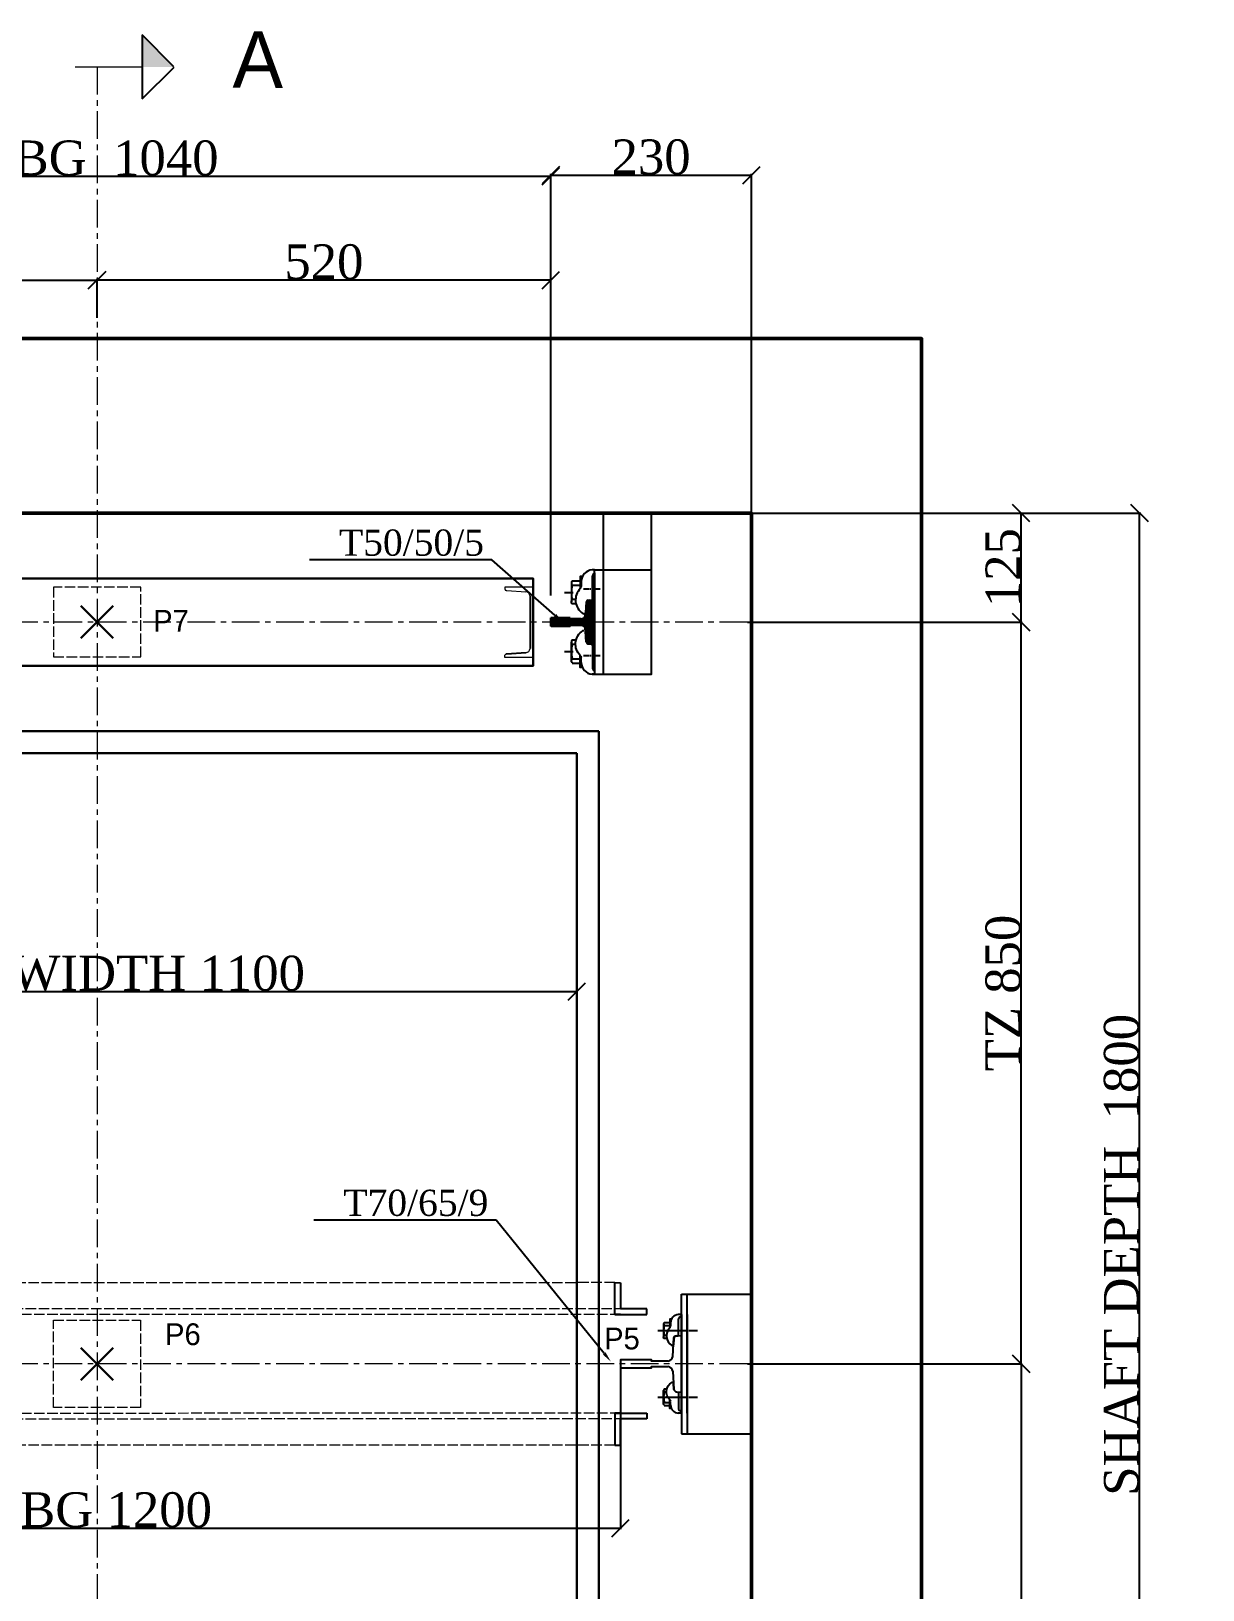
# Model space of a CAD drawing. Header units: millimetres. Extents: x -665 to 1025160, y -28012 to 4210.
# Drawn here: x 1153 to 2496, y -1787 to -1 of the extents above; entities that cross this region are included whole.
import ezdxf
from ezdxf import colors
from ezdxf.entities.mleader import LeaderData, LeaderLine
from ezdxf.math import Vec2, Vec3

# ---------------------------------------------------------------- set-up
doc = ezdxf.new("R2010")
doc.units = ezdxf.units.MM
for name, pattern in [('ACAD_ISO02W100', [15, 12, -3]), ('ACAD_ISO10W100', [18, 12, -3, 0, -3]), ('CENTER', [50.8, 31.75, -6.35, 6.35, -6.35]), ('CENTER2', [28.575, 19.05, -3.175, 3.175, -3.175])]:
    doc.linetypes.add(name, pattern=pattern)
for name, color, linetype in [('7', 6, 'ACAD_ISO10W100'), ('PDF_0', 7, 'Continuous'), ('PDF_gide rail', 7, 'Continuous')]:
    doc.layers.add(name, color=color, linetype=linetype)
for name, color, linetype, lineweight in [('Car', 3, 'Continuous', 18), ('CL', 2, 'CENTER', 0), ('DL', 8, 'ACAD_ISO02W100', 0), ('step&guides', 3, 'Continuous', 30), ('Wall', 1, 'Continuous', 50)]:
    doc.layers.add(name, color=color, linetype=linetype, lineweight=lineweight)
doc.styles.add('nassar2', font='cent.shx', dxfattribs={"height": 60})
doc.styles.add('top', font='cent.shx', dxfattribs={"height": 40})
doc.dimstyles.new('top', dxfattribs={"dimtxt": 35, "dimasz": 20, "dimexe": 1.25, "dimexo": 0.625, "dimtad": 1, "dimtxsty": 'top', "dimblk": 'OBLIQUE', "dimcen": 2.5, "dimadec": 0, "dimazin": 0, "dimtfac": 1, "dimtmove": 0, "dimatfit": 3, "dimldrblk": 'OBLIQUE', "dimfxl": 1, "dimarcsym": 0})
pattern_1 = [(45, (18743.22477, -10049.84649), (-0.08838834765, 0.08838834765), [])]

# ---------------------------------------------------------------- blocks, each defined once
blk = doc.blocks.new('_Oblique')
at = {"color": 0, "linetype": 'ByBlock', "lineweight": -2}
blk.add_line((-0.5, -0.5), (0.5, 0.5), dxfattribs=at)
blk = doc.blocks.new('*D3')
at = {"color": 0, "lineweight": -2, "transparency": 16777216}
for p, q in [((708.8, -552.9), (708.8, -285.3)), ((1228.8, -321), (1228.8, -285.3)), ((708.8, -286.6), (1228.8, -286.6))]:
    blk.add_line(p, q, dxfattribs=at)
at = {"layer": 'Defpoints', "color": 0, "transparency": 16777216}
for p in [(1228.8, -286.6), (1228.8, -321.6), (708.8, -553.6)]:
    blk.add_point(p, dxfattribs=at)
at = {"color": 0, "lineweight": -2, "transparency": 16777216, "xscale": 20, "yscale": 20, "zscale": 20, "rotation": 180}
blk.add_blockref('_Oblique', (708.8, -286.6), dxfattribs=at)
at = {"color": 0, "lineweight": -2, "transparency": 16777216, "xscale": 20, "yscale": 20, "zscale": 20}
blk.add_blockref('_Oblique', (1228.8, -286.6), dxfattribs=at)
at = {"color": 0, "transparency": 16777216, "insert": (968.8, -265.9), "char_height": 40, "attachment_point": 5, "style": 'top'}
blk.add_mtext('520', dxfattribs=at)
blk = doc.blocks.new('*D4')
at = {"color": 0, "lineweight": -2, "transparency": 16777216}
for p, q in [((1228.8, -329.8), (1228.8, -285.3)), ((1748.8, -552.9), (1748.8, -285.3)), ((1748.8, -286.6), (1228.8, -286.6))]:
    blk.add_line(p, q, dxfattribs=at)
at = {"layer": 'Defpoints', "color": 0, "transparency": 16777216}
for p in [(1228.8, -286.6), (1228.8, -330.4), (1748.8, -553.6)]:
    blk.add_point(p, dxfattribs=at)
at = {"color": 0, "lineweight": -2, "transparency": 16777216, "xscale": 20, "yscale": 20, "zscale": 20, "rotation": 180}
blk.add_blockref('_Oblique', (1228.8, -286.6), dxfattribs=at)
at = {"color": 0, "lineweight": -2, "transparency": 16777216, "xscale": 20, "yscale": 20, "zscale": 20}
blk.add_blockref('_Oblique', (1748.8, -286.6), dxfattribs=at)
at = {"color": 0, "transparency": 16777216, "insert": (1488.8, -265.9), "char_height": 40, "attachment_point": 5, "style": 'top'}
blk.add_mtext('520', dxfattribs=at)
blk = doc.blocks.new('*D5')
at = {"color": 0, "lineweight": -2, "transparency": 16777216}
for p, q in [((708.8, -648.2), (708.8, -166.3)), ((708.8, -167.5), (1748.8, -167.5)), ((1748.8, -648.2), (1748.8, -166.3))]:
    blk.add_line(p, q, dxfattribs=at)
at = {"layer": 'Defpoints', "color": 0, "transparency": 16777216}
for p in [(1748.8, -167.5), (708.8, -648.8), (1748.8, -648.8)]:
    blk.add_point(p, dxfattribs=at)
at = {"color": 0, "lineweight": -2, "transparency": 16777216, "xscale": 20, "yscale": 20, "zscale": 20, "rotation": 180}
blk.add_blockref('_Oblique', (708.8, -167.5), dxfattribs=at)
at = {"color": 0, "lineweight": -2, "transparency": 16777216, "xscale": 20, "yscale": 20, "zscale": 20}
blk.add_blockref('_Oblique', (1748.8, -167.5), dxfattribs=at)
at = {"color": 0, "transparency": 16777216, "insert": (1228.8, -146.9), "char_height": 40, "attachment_point": 5, "style": 'top'}
blk.add_mtext('DBG  1040', dxfattribs=at)
blk = doc.blocks.new('*D7')
at = {"color": 0, "lineweight": -2, "transparency": 16777216}
for p, q in [((1748.8, -648.2), (1748.8, -165)), ((1748.8, -166.3), (1978.8, -166.3)), ((1978.8, -677.9), (1978.8, -165))]:
    blk.add_line(p, q, dxfattribs=at)
at = {"layer": 'Defpoints', "color": 0, "transparency": 16777216}
for p in [(1978.8, -166.3), (1748.8, -648.8), (1978.8, -678.6)]:
    blk.add_point(p, dxfattribs=at)
at = {"color": 0, "lineweight": -2, "transparency": 16777216, "xscale": 20, "yscale": 20, "zscale": 20, "rotation": 180}
blk.add_blockref('_Oblique', (1748.8, -166.3), dxfattribs=at)
at = {"color": 0, "lineweight": -2, "transparency": 16777216, "xscale": 20, "yscale": 20, "zscale": 20}
blk.add_blockref('_Oblique', (1978.8, -166.3), dxfattribs=at)
at = {"color": 0, "transparency": 16777216, "insert": (1863.8, -145.7), "char_height": 40, "attachment_point": 5, "style": 'top'}
blk.add_mtext('230', dxfattribs=at)
blk = doc.blocks.new('*D15')
at = {"color": 0, "lineweight": -2, "transparency": 16777216}
for p, q in [((2210.6, -553.6), (2289.2, -553.6)), ((2287.9, -678.6), (2287.9, -553.6)), ((1974.4, -678.6), (2289.2, -678.6))]:
    blk.add_line(p, q, dxfattribs=at)
at = {"layer": 'Defpoints', "color": 0, "transparency": 16777216}
for p in [(2210, -553.6), (2287.9, -553.6), (1973.8, -678.6)]:
    blk.add_point(p, dxfattribs=at)
at = {"color": 0, "lineweight": -2, "transparency": 16777216, "xscale": 20, "yscale": 20, "zscale": 20}
for p, rotation in [((2287.9, -553.6), 90), ((2287.9, -678.6), 270)]:
    blk.add_blockref('_Oblique', p, dxfattribs=dict(at, rotation=rotation))
at = {"color": 0, "transparency": 16777216, "insert": (2267.3, -616.1), "char_height": 40, "attachment_point": 5, "rotation": 90, "style": 'top'}
blk.add_mtext('125', dxfattribs=at)
blk = doc.blocks.new('*D16')
at = {"color": 0, "lineweight": -2, "transparency": 16777216}
for p, q in [((1974.4, -1528.6), (2289.2, -1528.6)), ((2287.9, -1528.6), (2287.9, -2353.6)), ((1979.4, -2353.6), (2289.2, -2353.6))]:
    blk.add_line(p, q, dxfattribs=at)
at = {"layer": 'Defpoints', "color": 0, "transparency": 16777216}
for p in [(1973.8, -1528.6), (1978.8, -2353.6), (2287.9, -2353.6)]:
    blk.add_point(p, dxfattribs=at)
at = {"color": 0, "lineweight": -2, "transparency": 16777216, "xscale": 20, "yscale": 20, "zscale": 20}
for p, rotation in [((2287.9, -1528.6), 90), ((2287.9, -2353.6), 270)]:
    blk.add_blockref('_Oblique', p, dxfattribs=dict(at, rotation=rotation))
at = {"color": 0, "transparency": 16777216, "insert": (2267.3, -1941.1), "char_height": 40, "attachment_point": 5, "rotation": 90, "style": 'top'}
blk.add_mtext('825', dxfattribs=at)
blk = doc.blocks.new('*D17')
at = {"color": 0, "lineweight": -2, "transparency": 16777216}
for p, q in [((1979.4, -678.6), (2289.2, -678.6)), ((2287.9, -1528.6), (2287.9, -678.6)), ((1974.4, -1528.6), (2289.2, -1528.6))]:
    blk.add_line(p, q, dxfattribs=at)
at = {"layer": 'Defpoints', "color": 0, "transparency": 16777216}
for p in [(1978.8, -678.6), (2287.9, -678.6), (1973.8, -1528.6)]:
    blk.add_point(p, dxfattribs=at)
at = {"color": 0, "lineweight": -2, "transparency": 16777216, "xscale": 20, "yscale": 20, "zscale": 20}
for p, rotation in [((2287.9, -678.6), 90), ((2287.9, -1528.6), 270)]:
    blk.add_blockref('_Oblique', p, dxfattribs=dict(at, rotation=rotation))
at = {"color": 0, "transparency": 16777216, "insert": (2267.3, -1103.6), "char_height": 40, "attachment_point": 5, "rotation": 90, "style": 'top'}
blk.add_mtext('TZ 850', dxfattribs=at)
blk = doc.blocks.new('*D29')
at = {"color": 0, "lineweight": -2, "transparency": 16777216}
for p, q in [((628.8, -1533.7), (628.8, -1717.9)), ((1828.8, -1524.7), (1828.8, -1717.9)), ((628.8, -1716.7), (1828.8, -1716.7))]:
    blk.add_line(p, q, dxfattribs=at)
at = {"layer": 'Defpoints', "color": 0, "transparency": 16777216}
for p in [(628.8, -1533.1), (1828.8, -1524.1), (1828.8, -1716.7)]:
    blk.add_point(p, dxfattribs=at)
at = {"color": 0, "lineweight": -2, "transparency": 16777216, "xscale": 20, "yscale": 20, "zscale": 20, "rotation": 180}
blk.add_blockref('_Oblique', (628.8, -1716.7), dxfattribs=at)
at = {"color": 0, "lineweight": -2, "transparency": 16777216, "xscale": 20, "yscale": 20, "zscale": 20}
blk.add_blockref('_Oblique', (1828.8, -1716.7), dxfattribs=at)
at = {"color": 0, "transparency": 16777216, "insert": (1228.8, -1696), "char_height": 40, "attachment_point": 5, "style": 'top'}
blk.add_mtext('DBG 1200', dxfattribs=at)
blk = doc.blocks.new('*D30')
at = {"color": 0, "lineweight": -2, "transparency": 16777216}
for p, q in [((678.8, -829.2), (678.8, -1103.1)), ((1778.8, -829.2), (1778.8, -1103.1)), ((678.8, -1101.9), (1778.8, -1101.9))]:
    blk.add_line(p, q, dxfattribs=at)
at = {"layer": 'Defpoints', "color": 0, "transparency": 16777216}
for p in [(678.8, -828.6), (1778.8, -828.6), (1778.8, -1101.9)]:
    blk.add_point(p, dxfattribs=at)
at = {"color": 0, "lineweight": -2, "transparency": 16777216, "xscale": 20, "yscale": 20, "zscale": 20, "rotation": 180}
blk.add_blockref('_Oblique', (678.8, -1101.9), dxfattribs=at)
at = {"color": 0, "lineweight": -2, "transparency": 16777216, "xscale": 20, "yscale": 20, "zscale": 20}
blk.add_blockref('_Oblique', (1778.8, -1101.9), dxfattribs=at)
at = {"color": 0, "transparency": 16777216, "insert": (1228.8, -1081.3), "char_height": 40, "attachment_point": 5, "style": 'top'}
blk.add_mtext('CAR WIDTH 1100', dxfattribs=at)
blk = doc.blocks.new('*D21')
at = {"color": 0, "lineweight": -2, "transparency": 16777216}
for p, q in [((1974.4, -553.6), (2424.9, -553.6)), ((2423.7, -2353.6), (2423.7, -553.6)), ((1974.4, -2353.6), (2424.9, -2353.6))]:
    blk.add_line(p, q, dxfattribs=at)
at = {"layer": 'Defpoints', "color": 0, "transparency": 16777216}
for p in [(1973.8, -553.6), (2423.7, -553.6), (1973.8, -2353.6)]:
    blk.add_point(p, dxfattribs=at)
at = {"color": 0, "lineweight": -2, "transparency": 16777216, "xscale": 20, "yscale": 20, "zscale": 20}
for p, rotation in [((2423.7, -553.6), 90), ((2423.7, -2353.6), 270)]:
    blk.add_blockref('_Oblique', p, dxfattribs=dict(at, rotation=rotation))
at = {"color": 0, "transparency": 16777216, "insert": (2403, -1403.6), "char_height": 40, "attachment_point": 5, "rotation": 90, "style": 'top'}
blk.add_mtext('SHAFT DEPTH  1800', dxfattribs=at)

msp = doc.modelspace()

# ---------------------------------------------------------------- hatches: boundary and pattern name
h = msp.add_hatch()
h.set_pattern_fill('ANSI31', color=256)
h.set_pattern_definition(pattern_1)
h.paths.add_polyline_path([(1798.807, -653.433), (1793.508, -653.433, 0.26508525), (1790.007, -656.117), (1788.193, -670.566, -0.36605419), (1783.615, -674.801), (1771.035, -674.801), (1771.035, -673.901), (1748.807, -673.901), (1748.807, -678.433), (1798.807, -678.433)])
h = msp.add_hatch()
h.set_pattern_fill('ANSI31', color=256)
h.set_pattern_definition(pattern_1)
edge = h.paths.add_edge_path()
edge.add_line((1798.807, -703.905), (1793.508, -703.905))
edge.add_arc((1794.112, -699.492), 4.453, 202.826875, 262.21404, ccw=False)
edge.add_line((1790.007, -701.22), (1788.193, -686.772))
edge.add_arc((1783.399, -687.362), 4.83, 7.012299, 87.433754)
edge.add_line((1783.615, -682.536), (1771.035, -682.536))
edge.add_line((1771.035, -682.536), (1771.035, -683.437))
edge.add_line((1771.035, -683.437), (1748.807, -683.437))
edge.add_line((1748.807, -683.437), (1748.807, -678.433))
edge.add_line((1748.807, -678.433), (1798.807, -678.433))
edge.add_line((1798.807, -678.433), (1798.807, -703.905))
at = {"layer": 'Car', "lineweight": 25, "ltscale": 4, "transparency": 16777216}
h = msp.add_hatch(color=256, dxfattribs=at)
h.dxf.hatch_style = 1
h.paths.add_polyline_path([(1280.475, -42.296), (1280.576, -5.545), (1317.005, -42.397)])

# ---------------------------------------------------------------- linework, layer by layer
for p, q in [((483.807, -553.551), (1973.807, -553.551)), ((1798.807, -653.669), (1798.807, -618.617)), ((1798.807, -618.617), (1864.219, -618.617)), ((1725.031, -648.833), (1725.031, -708.779)), ((1793.508, -653.433), (1798.807, -653.433)), ((1798.807, -653.669), (1798.807, -703.669)), ((1748.807, -673.783), (1748.807, -683.083)), ((1771.035, -673.783), (1748.807, -673.783)), ((1748.807, -673.783), (1748.807, -683.083)), ((1748.807, -683.083), (1748.807, -673.783)), ((1748.807, -673.901), (1748.807, -683.201)), ((1771.035, -673.901), (1748.807, -673.901)), ((1748.807, -673.901), (1748.807, -683.201)), ((1771.035, -674.801), (1771.035, -673.783)), ((1783.615, -674.801), (1771.035, -674.801)), ((1771.035, -683.083), (1748.807, -683.083)), ((1771.035, -683.201), (1748.807, -683.201)), ((1771.035, -682.064), (1771.035, -683.083)), ((1783.615, -682.153), (1771.035, -682.153)), ((1793.508, -703.433), (1798.672, -703.433)), ((1793.508, -703.433), (1798.807, -703.433)), ((1798.807, -703.669), (1798.807, -738.249)), ((1796.306, -738.249), (1864.219, -738.249)), ((1898.807, -1448.551), (1978.807, -1448.551)), ((1898.807, -1496.051), (1898.807, -1561.051)), ((1828.807, -1524.051), (1828.807, -1533.051)), ((1898.807, -1608.551), (1978.807, -1608.551))]:
    msp.add_line(p, q)
at = {"ltscale": 5, "transparency": 33554666}
for p, q in [((1822.233, -1471.997), (1822.289, -1435.476)), ((1822.289, -1435.476), (1828.863, -1435.486)), ((1828.863, -1435.486), (1828.817, -1465.433)), ((1828.807, -1472.007), (1822.233, -1471.997)), ((1822.233, -1471.997), (1858.754, -1472.053)), ((1858.764, -1465.479), (1828.817, -1465.433)), ((1858.754, -1472.053), (1858.764, -1465.479)), ((1822.233, -1585.105), (1858.754, -1585.049)), ((1828.807, -1585.095), (1822.233, -1585.105)), ((1822.233, -1585.105), (1822.289, -1621.625)), ((1858.754, -1585.049), (1858.764, -1591.622)), ((1858.764, -1591.622), (1828.817, -1591.668)), ((1828.863, -1621.615), (1828.817, -1591.668)), ((1822.289, -1621.625), (1828.863, -1621.615))]:
    msp.add_line(p, q, dxfattribs=at)
msp.add_lwpolyline([(1808.807, -738.249), (1864.219, -738.249), (1864.219, -553.551), (1808.807, -553.551)], close=True)
at = {"layer": 'Car', "lineweight": 25, "ltscale": 4, "transparency": 33554666}
for p, q in [((1280.576, -5.545, -114), (1280.374, -79.047, -114)), ((1317.005, -42.397, -114), (1280.576, -5.545, -114)), ((1280.374, -79.047, -114), (1317.121, -42.523, -114))]:
    msp.add_line(p, q, dxfattribs=at)
at = {"layer": 'Car', "ltscale": 4, "transparency": 33554666}
msp.add_line((1203.687, -42.296, -114), (1280.475, -42.296, -114), dxfattribs=at)
at = {"layer": 'Car', "linetype": 'CENTER2', "lineweight": 30, "ltscale": 4, "transparency": 33554666}
for p, q in [((1210.311, -697.047), (1247.304, -660.054)), ((1247.304, -697.047), (1210.311, -660.054)), ((1247.304, -1547.047), (1210.311, -1510.054)), ((1210.311, -1547.047), (1247.304, -1510.054))]:
    msp.add_line(p, q, dxfattribs=at)
at = {"layer": 'CL'}
for p, q in [((1228.807, -42.296, -110.467), (1228.807, -3025.854)), ((1973.807, -678.551), (483.807, -678.551)), ((1973.807, -1528.551), (483.807, -1528.551))]:
    msp.add_line(p, q, dxfattribs=at)
at = {"layer": 'DL'}
for p, q in [((1822.289, -1435.476), (628.752, -1435.74)), ((1848.981, -1465.464), (598.851, -1465.794)), ((1858.754, -1471.997), (598.86, -1472.053)), ((1858.754, -1585.105), (598.86, -1585.381)), ((1848.981, -1591.637), (628.797, -1591.851)), ((1822.289, -1621.625), (633.276, -1621.881))]:
    msp.add_line(p, q, dxfattribs=at)
for points in [[(1178.944, -718.452), (1278.944, -718.452), (1278.944, -638.452), (1178.944, -638.452)], [(1278.807, -1578.551), (1178.807, -1578.551), (1178.807, -1478.551), (1278.807, -1478.551)]]:
    msp.add_lwpolyline(points, close=True, dxfattribs=at)
at = {"layer": 'PDF_0', "lineweight": 25}
for points in [[(1798.807, -618.617), (1796.306, -618.617)], [(1798.807, -622.081), (1798.807, -735.257)], [(1798.807, -735.257), (1798.807, -622.081)], [(1798.807, -622.081), (1798.807, -735.257)], [(1772.406, -633.95), (1772.406, -655.43)], [(1773.362, -631.309), (1782.637, -631.309)], [(1783.613, -631.797), (1783.613, -637.656)], [(1786.276, -640.422), (1792.917, -640.422)], [(1793.543, -640.422), (1794.582, -640.422)], [(1795.478, -640.422), (1805.492, -640.422)], [(1796.794, -651.324), (1796.794, -625.451)], [(1764.575, -644.49), (1772.385, -644.49)], [(1764.575, -644.49), (1772.385, -644.49)], [(1773.362, -644.49), (1774.338, -644.49)], [(1777.267, -652.789), (1773.362, -652.789)], [(1789.471, -655.718), (1788.495, -667.434)], [(1791.424, -653.277), (1793.377, -653.277), (1795.993, -653.188)], [(1789.471, -701.148), (1788.495, -689.431)], [(1698.127, -714.915), (1720.783, -713.499)], [(1764.575, -712.376), (1772.385, -712.376)], [(1764.575, -712.376), (1772.385, -712.376)], [(1772.406, -722.915), (1772.406, -701.436)], [(1777.267, -704.077), (1773.362, -704.077)], [(1773.362, -712.376), (1774.338, -712.376)], [(1791.424, -703.588), (1793.377, -703.588), (1795.993, -703.677)], [(1796.794, -705.541), (1796.794, -731.414)], [(1773.362, -725.556), (1782.637, -725.556)], [(1783.613, -725.068), (1783.613, -719.21)], [(1786.276, -716.914), (1792.917, -716.914)], [(1793.543, -716.914), (1794.582, -716.914)], [(1795.478, -716.914), (1805.492, -716.914)], [(1798.807, -738.249), (1796.306, -738.249)], [(1898.807, -1585.139), (1898.807, -1448.551)], [(1905.299, -1585.139), (1905.299, -1448.551)], [(1878.735, -1480.961), (1885.31, -1480.961)], [(1886.002, -1481.307), (1886.002, -1485.46)], [(1898.807, -1471.963), (1895, -1471.963)], [(1895.346, -1495.15), (1895.346, -1476.808)], [(1896.039, -1471.963), (1896.039, -1471.963)], [(1897.423, -1474.731), (1898.807, -1474.731)], [(1898.807, -1471.963), (1898.807, -1585.139)], [(1898.807, -1471.963), (1898.807, -1608.551)], [(1905.299, -1471.963), (1905.299, -1585.139)], [(1905.299, -1585.139), (1905.299, -1471.963)], [(1905.299, -1471.963), (1905.299, -1585.139)], [(1905.299, -1471.963), (1905.299, -1608.551)], [(1871.467, -1490.305), (1878.389, -1490.305)], [(1878.057, -1482.833), (1878.057, -1498.06)], [(1878.735, -1490.305), (1879.773, -1490.305)], [(1881.503, -1496.188), (1878.735, -1496.188)], [(1880.119, -1490.305), (1887.041, -1490.305)], [(1887.387, -1490.305), (1888.425, -1490.305)], [(1888.771, -1490.305), (1895.692, -1490.305)], [(1889.697, -1499.377), (1889.328, -1506.563)], [(1891.54, -1496.534), (1892.924, -1496.534), (1894.771, -1496.375)], [(1896.385, -1490.305), (1897.077, -1490.305)], [(1897.769, -1490.305), (1904.41, -1490.305)], [(1905.036, -1490.305), (1906.075, -1490.305)], [(1906.971, -1490.305), (1916.985, -1490.305)], [(1889.463, -1506.57), (1889.463, -1506.57)], [(1889.697, -1557.725), (1889.328, -1550.538)], [(1889.463, -1550.531), (1889.463, -1550.531)], [(1871.467, -1566.797), (1878.389, -1566.797)], [(1878.057, -1574.269), (1878.057, -1559.041)], [(1881.503, -1560.913), (1878.735, -1560.913)], [(1878.735, -1566.797), (1879.773, -1566.797)], [(1880.119, -1566.797), (1887.041, -1566.797)], [(1886.002, -1575.795), (1886.002, -1571.642)], [(1887.387, -1566.797), (1888.425, -1566.797)], [(1888.771, -1566.797), (1895.692, -1566.797)], [(1895.346, -1561.952), (1895.346, -1580.294)], [(1896.385, -1566.797), (1897.077, -1566.797)], [(1897.769, -1566.797), (1904.41, -1566.797)], [(1905.036, -1566.797), (1906.075, -1566.797)], [(1906.971, -1566.797), (1916.985, -1566.797)], [(1878.735, -1576.141), (1885.31, -1576.141)], [(1898.807, -1585.139), (1895, -1585.139)], [(1896.039, -1585.139), (1896.039, -1585.139)], [(1897.423, -1582.37), (1898.807, -1582.37)]]:
    msp.add_lwpolyline(points, dxfattribs=at)
at = {"layer": 'PDF_0', "lineweight": 13}
msp.add_lwpolyline([(1698.127, -714.915), (1697.654, -714.915), (1697.182, -715.387), (1696.71, -715.859), (1696.238, -716.331), (1695.766, -716.803), (1695.766, -717.275), (1695.766, -718.691), (1728.807, -718.691), (1728.807, -638.449), (1696.238, -638.449), (1696.238, -639.865), (1696.238, -640.337), (1696.238, -640.809), (1696.71, -641.281), (1696.71, -641.753), (1697.182, -641.753), (1697.654, -642.225), (1698.127, -642.225), (1698.599, -642.225), (1720.311, -643.641)], dxfattribs=at)
at = {"layer": 'PDF_0', "lineweight": 25}
for points in [[(1773.358, -631.708, 0.42555746), (1773.362, -636.191), (1782.637, -636.191)], [(1782.625, -640.092, 0.4769017), (1785.59, -668.544, 0.14500939), (1786.787, -668.899)], [(1784.59, -626.428), (1782.637, -626.428), (1782.637, -640.096, 0.19879356), (1783.613, -637.9)], [(1777.755, -657.671), (1773.362, -657.671, -0.42555746), (1773.358, -653.187)], [(1782.625, -716.773, -0.4769017), (1785.59, -688.321, -0.14500939), (1786.787, -687.967)], [(1777.755, -699.195), (1773.362, -699.195, 0.42555746), (1773.358, -703.678)], [(1773.358, -725.158, -0.42555746), (1773.362, -720.674), (1782.637, -720.674)], [(1784.59, -730.438), (1782.637, -730.438), (1782.637, -716.769, -0.19879356), (1783.613, -718.966)], [(1878.732, -1481.243, 0.42555746), (1878.735, -1484.422), (1885.31, -1484.422)], [(1886.694, -1477.5), (1885.31, -1477.5), (1885.31, -1487.19, 0.19879356), (1886.002, -1485.633)], [(1881.849, -1499.649), (1878.735, -1499.649, -0.42555746), (1878.732, -1496.471)], [(1885.302, -1487.187, 0.4769017), (1887.404, -1507.357, 0.14500939), (1888.252, -1507.609)], [(1885.302, -1569.914, -0.4769017), (1887.404, -1549.744, -0.14500939), (1888.252, -1549.493)], [(1881.849, -1557.453), (1878.735, -1557.453, 0.42555746), (1878.732, -1560.631)], [(1886.694, -1579.601), (1885.31, -1579.601), (1885.31, -1569.911, -0.19879356), (1886.002, -1571.469)], [(1878.732, -1575.858, -0.42555746), (1878.735, -1572.68), (1885.31, -1572.68)]]:
    msp.add_lwpolyline(points, format="xyb", dxfattribs=at)
for centre, radius, start, end in [((1797.456, -632.417), 13.848, 94.764301, 178.447705), ((1799.853, -625.581), 3.062, 109.97479, 177.565369), ((1805.824, -644.734), 33.439, 165.750386, 194.249614), ((1792.564, -656.191), 3.129, 111.372873, 171.307511), ((1794.663, -651.512), 2.139, 308.432243, 5.040786), ((1787.224, -667.68), 1.295, 250.254053, 10.952428), ((1805.824, -712.131), 33.439, 165.750386, 194.249614), ((1792.564, -700.675), 3.129, 188.692489, 248.627127), ((1794.663, -705.353), 2.139, 354.959214, 51.567757), ((1797.456, -724.449), 13.848, 181.552295, 265.235699), ((1799.853, -731.284), 3.062, 182.434631, 250.02521), ((1895.816, -1481.746), 9.817, 94.764301, 178.447705), ((1897.515, -1476.9), 2.171, 92.434631, 177.565369), ((1901.748, -1490.478), 23.705, 165.750386, 194.249614), ((1892.06, -1498.983), 2.503, 101.990352, 160.702621), ((1894.143, -1495.332), 1.217, 301.035537, 8.62894), ((1888.211, -1506.49), 1.119, 272.099382, 356.25679), ((1888.211, -1550.611), 1.119, 3.74321, 87.900618), ((1901.748, -1566.624), 23.705, 165.750386, 194.249614), ((1894.143, -1561.769), 1.217, 351.37106, 58.964463), ((1895.816, -1575.356), 9.817, 181.552295, 265.235699), ((1897.515, -1580.201), 2.171, 182.434631, 267.565369)]:
    msp.add_arc(centre, radius, start, end, dxfattribs=at)
at = {"layer": 'PDF_0', "lineweight": 13}
for centre, radius, start, end in [((1718.989, -649.584), 6.088, 7.084044, 77.463334), ((1719.987, -708.486), 5.052, 273.361842, 356.68247)]:
    msp.add_arc(centre, radius, start, end, dxfattribs=at)
at = {"layer": 'PDF_gide rail', "lineweight": 25}
for points in [[(1790.007, -656.117), (1788.221, -670.639)], [(1790.007, -700.748), (1788.221, -686.227)], [(1790.007, -700.748), (1788.221, -686.227)], [(1888.628, -1520.163), (1889.697, -1498.155)], [(1892.914, -1560.577), (1898.807, -1561.051), (1898.807, -1496.051), (1898.807, -1496.051)], [(1892.914, -1496.525), (1898.807, -1496.051), (1898.807, -1561.051), (1898.807, -1561.051)], [(1883.231, -1525.551), (1864.078, -1525.551), (1864.078, -1524.051), (1828.807, -1524.051), (1828.807, -1533.051), (1864.078, -1533.051), (1864.078, -1531.551), (1883.231, -1531.551)], [(1888.628, -1536.939), (1889.697, -1557.725)]]:
    msp.add_lwpolyline(points, dxfattribs=at)
for centre, radius, start, end in [((1794.112, -657.845), 4.453, 97.78596, 157.173125), ((1783.399, -669.976), 4.83, 272.566246, 353.433042), ((1783.721, -686.665), 4.514, 4.441437, 91.341102), ((1794.112, -699.02), 4.453, 202.826875, 262.21404), ((1794.112, -699.02), 4.453, 202.826875, 262.21404), ((1893.59, -1500.527), 4.059, 99.590679, 163.538462), ((1881.227, -1518.146), 7.671, 285.142512, 344.7569), ((1881.227, -1538.956), 7.671, 15.2431, 74.857488), ((1893.59, -1556.575), 4.059, 196.461538, 260.409321), ((1893.59, -1556.575), 4.059, 196.461538, 260.409321)]:
    msp.add_arc(centre, radius, start, end, dxfattribs=at)
at = {"layer": 'step&guides'}
for p, q in [((653.807, -803.551), (1803.807, -803.551)), ((1803.807, -803.551), (1803.807, -2253.551)), ((678.807, -828.551), (1778.807, -828.551)), ((1778.807, -828.551), (1778.807, -2228.551))]:
    msp.add_line(p, q, dxfattribs=at)
msp.add_lwpolyline([(728.807, -728.551), (1728.807, -728.57), (1728.807, -628.57), (728.807, -628.551)], close=True, dxfattribs=at)
at = {"layer": 'Wall'}
for points in [[(1813.807, -2553.551), (2173.807, -2553.551), (2173.807, -353.551), (283.807, -353.551), (283.807, -2553.551), (643.807, -2553.551)], [(643.807, -2353.551), (478.807, -2353.551), (478.807, -553.551), (1978.807, -553.551), (1978.807, -2353.551), (1813.807, -2353.551)]]:
    msp.add_lwpolyline(points, dxfattribs=at)

# ---------------------------------------------------------------- texts
at = {"ltscale": 4, "transparency": 33554666, "insert": (1442.297, -1.5, -114), "char_height": 65, "attachment_point": 3, "rotation": 359.727953}
msp.add_mtext_dynamic_manual_height_columns('A', width=315.98199, gutter_width=125, heights=[0], dxfattribs=at)
at = {"linetype": 'ACAD_ISO02W100', "ltscale": 4, "transparency": 33554666, "char_height": 25}
for s, insert, attachment_point in [('P7', (1293.106, -664.574), 1), ('P6', (1306.767, -1482.079), 1), ('P5', (1850.832, -1486.958), 3)]:
    msp.add_mtext_dynamic_manual_height_columns(s, width=377.71746, gutter_width=125, heights=[0], dxfattribs=dict(at, insert=insert, attachment_point=attachment_point))
at = {"layer": '7', "ltscale": 4, "char_height": 30, "attachment_point": 3}
for s, insert in [('{\\Fcent|c0;T50/50/5}', (1672.284, -572.433)), ('{\\Fcent|c0;T70/65/9}', (1677.284, -1328.986))]:
    msp.add_mtext_dynamic_manual_height_columns(s, width=812.66208, gutter_width=175, heights=[0], dxfattribs=dict(at, insert=insert))

# ---------------------------------------------------------------- dimensions: what is measured, and where the dimension line sits
for base, p1, p2, text, picture, middle in [((1748.807, -167.534), (708.807, -648.783), (1748.807, -648.783), 'DBG  <>', '*D5', (1228.807, -167.534)), ((1778.807, -1101.878), (678.807, -828.551), (1778.807, -828.551), 'CAR WIDTH <>', '*D30', (1228.807, -1101.878)), ((1828.807, -1716.673), (628.807, -1533.051), (1828.807, -1524.051), 'DBG <>', '*D29', (1228.807, -1716.673))]:
    dim = msp.add_linear_dim(base=base, p1=p1, p2=p2, text=text, dimstyle='top')
    dim.commit()
    dim.dimension.update_dxf_attribs({"geometry": picture, "text_midpoint": middle, "dimtype": 160})
for base, p1, p2, angle, picture, middle in [((1978.807, -166.284), (1748.807, -648.783), (1978.807, -678.551), 180, '*D7', (1863.807, -166.284)), ((1228.807, -286.567), (1748.807, -553.551), (1228.807, -330.401), 180, '*D4', (1488.807, -286.567)), ((2287.944, -553.551), (1973.807, -678.551), (2209.987, -553.551), 90, '*D15', (2287.944, -616.051)), ((2287.944, -2353.551), (1973.807, -1528.551), (1978.807, -2353.551), 90, '*D16', (2287.944, -1941.051))]:
    dim = msp.add_linear_dim(base=base, p1=p1, p2=p2, angle=angle, dimstyle='top')
    dim.commit()
    dim.dimension.update_dxf_attribs({"geometry": picture, "text_midpoint": middle, "dimtype": 160})
dim = msp.add_linear_dim(base=(1228.807, -286.567), p1=(708.807, -553.551), p2=(1228.807, -321.603), dimstyle='top')
dim.commit()
dim.dimension.update_dxf_attribs({"geometry": '*D3', "text_midpoint": (968.807, -286.567), "dimtype": 160})
for base, p1, p2, text, picture, middle in [((2423.667, -553.551), (1973.807, -2353.551), (1973.807, -553.551), 'SHAFT DEPTH  <>', '*D21', (2423.667, -1403.551)), ((2287.944, -678.551), (1973.807, -1528.551), (1978.807, -678.551), 'TZ <>', '*D17', (2287.944, -1103.551))]:
    dim = msp.add_linear_dim(base=base, p1=p1, p2=p2, angle=90, text=text, dimstyle='top')
    dim.commit()
    dim.dimension.update_dxf_attribs({"geometry": picture, "text_midpoint": middle, "dimtype": 160})

# ---------------------------------------------------------------- leaders
ml = msp.add_multileader_mtext('Standard')
ml.set_content('', color=256, style='nassar2')
ml.set_leader_properties()
ml.build(insert=Vec2(0, 0))
ml.multileader.update_dxf_attribs({"text_left_attachment_type": 6, "text_right_attachment_type": 6, "arrow_head_size": 12})
ctx = ml.context
ctx.base_point, ctx.char_height, ctx.arrow_head_size, ctx.landing_gap_size, ctx.plane_origin = Vec3(1472.214, -607.197), 60, 12, 0.09, Vec3(1783.361, -488.537)
ctx.left_attachment, ctx.right_attachment, ctx.text_align_type = 6, 6, 2
notes = []
notes.append((ctx, [(0, (1, 1, 0), (1681.265, -607.197), (-1, 0), 208.871, [(0, [(1762.678, -678.551)], 0, [])])]))
ctx.mtext.insert, ctx.mtext.alignment, ctx.mtext.flow_direction = Vec3(1472.304, -547.197), 3, 5
ml = msp.add_multileader_mtext('Standard')
ml.set_content('', color=256, style='nassar2')
ml.set_leader_properties()
ml.build(insert=Vec2(0, 0))
ml.multileader.update_dxf_attribs({"text_left_attachment_type": 6, "text_right_attachment_type": 6, "arrow_head_size": 12})
ctx = ml.context
ctx.base_point, ctx.char_height, ctx.arrow_head_size, ctx.landing_gap_size, ctx.plane_origin = Vec3(1477.214, -1363.751), 60, 12, 0.09, Vec3(1858.361, -1335.961)
ctx.left_attachment, ctx.right_attachment, ctx.text_align_type = 6, 6, 2
notes.append((ctx, [(0, (1, 1, 0), (1686.265, -1363.751), (-1, 0), 208.871, [(0, [(1817.678, -1525.975)], 0, [])])]))
ctx.mtext.insert, ctx.mtext.alignment, ctx.mtext.flow_direction = Vec3(1477.304, -1303.751), 3, 5
for ctx, leaders in notes:
    for number, flags, end, landing, length, lines in leaders:
        leader = LeaderData()
        leader.index, (leader.has_last_leader_line, leader.has_dogleg_vector, leader.attachment_direction) = number, flags
        leader.last_leader_point, leader.dogleg_vector, leader.dogleg_length = Vec3(end), Vec3(landing), length
        for number, points, colour, breaks in lines:
            line = LeaderLine()
            line.index, line.vertices, line.color, line.breaks = number, Vec3.list(points), colors.encode_raw_color(colour), breaks
            leader.lines.append(line)
        ctx.leaders.append(leader)

doc.saveas('drawing.dxf')
